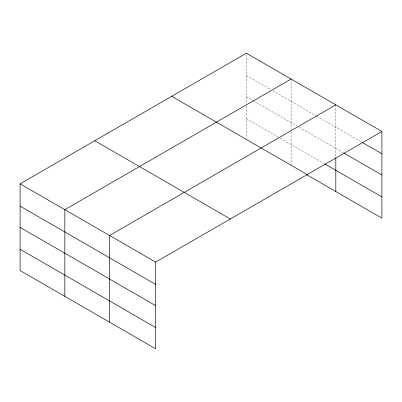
<?xml version="1.0" encoding="UTF-8"?>
<svg xmlns="http://www.w3.org/2000/svg" width="402" height="402" viewBox="0 0 402 402"><rect width="100%" height="100%" fill="white"/><g stroke="black" fill="none" stroke-linecap="round" stroke-linejoin="round"><path stroke-width="0.3" stroke-dasharray="2.01 1.51" d="M246.361 75.516L270.611 89.515M272.767 90.762L315.877 115.65M316.414 115.962L361.84 142.187M246.361 96.761L252.828 100.495M253.366 100.807L297.018 126.007M299.168 127.253L343.408 152.79M246.361 118.65L278.154 137.007M280.31 138.253L324.499 163.765M335.816 104.867L335.816 157.167M291.088 79.043L291.088 129.464M291.088 131.967L291.088 164.473M246.361 54.456L246.361 103.641M246.361 106.143L246.361 138.027"/><path stroke-width="0.6" d="M20.1 183.845L155.639 262.099L155.639 348.78L20.1 270.526L20.1 183.845L246.361 53.22L381.9 131.474L381.9 218.155L306.716 174.744M291.088 79.043L64.828 209.673L64.828 296.354M335.816 104.867L109.555 235.497L109.555 322.178M155.639 262.099L381.9 131.474M362.383 142.499L381.9 153.77M343.946 153.107L381.9 175.016M325.037 164.076L381.9 196.905M171.694 96.324L307.234 174.579M94.766 140.74L230.306 218.995M20.1 206.146L155.639 284.4M20.1 227.391L155.639 305.646M20.1 249.28L155.639 327.535M335.816 157.79L335.816 191.548"/></g></svg>
